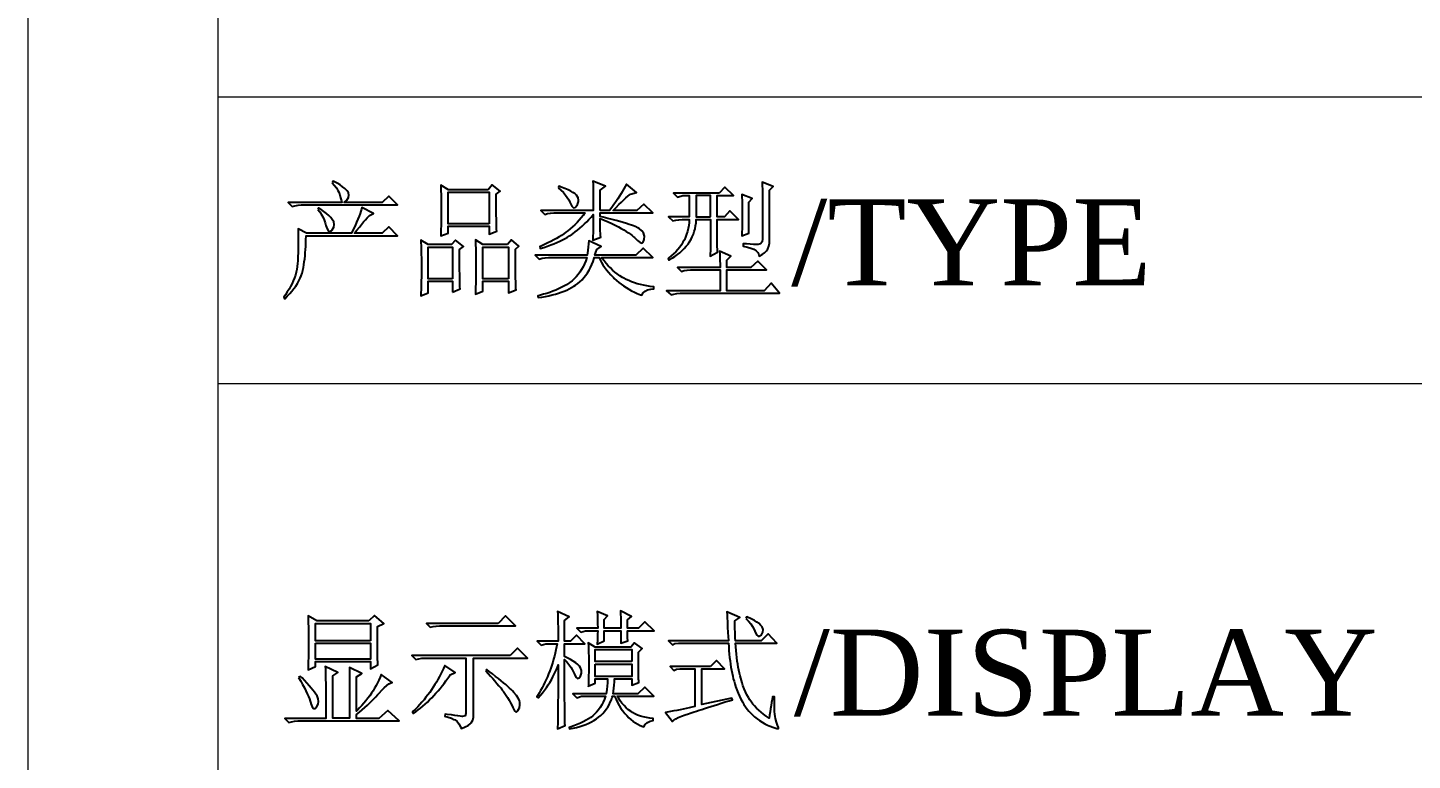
# Model space of a CAD drawing. Header units: millimetres. Extents: x 1653 to 3206, y -200 to 97.
# Drawn here: x 1653.4 to 1698.4, y -48.79 to -24.99 of the extents above; entities that cross this region are included whole.
import ezdxf

# ---------------------------------------------------------------- set-up
doc = ezdxf.new("R2010")
doc.units = ezdxf.units.MM
doc.header["$LTSCALE"] = 3
doc.styles.add('WMF-Times New Roman1', font='TIMES.TTF')

# ---------------------------------------------------------------- blocks, each defined once
blk = doc.blocks.new('XY')
at = {"lineweight": 20}
blk.add_lwpolyline([(0, 297), (0, 0), (205.21, 0), (205.21, 297)], close=True, dxfattribs=at)
at = {"color": 7, "lineweight": 20}
blk.add_lwpolyline([(6.177, 248.084), (6.177, 7.161), (200.583, 7.161), (200.583, 248.084)], close=True, dxfattribs=at)
for points in [[(6.177, 172.373), (200.583, 172.373)], [(6.177, 163.053), (200.583, 163.053)]]:
    blk.add_lwpolyline(points, dxfattribs=at)
at = {"color": 7}
for points in [[(9.898, 169.578), (9.971, 169.492), (10.032, 169.408), (10.081, 169.326), (10.107, 169.272), (10.142, 169.184), (10.17, 169.089), (10.195, 168.986), (10.204, 168.934), (8.466, 168.934), (8.595, 168.806), (8.687, 168.831), (8.786, 168.847), (8.891, 168.854), (12.023, 168.854), (11.733, 169.143), (11.523, 168.934), (10.284, 168.934), (10.369, 169.016), (10.421, 169.094), (10.44, 169.17), (10.425, 169.244), (10.378, 169.315), (10.373, 169.32), (10.306, 169.385), (10.232, 169.446), (10.15, 169.504), (10.062, 169.558), (9.966, 169.61), (9.931, 169.626)], [(14.968, 169.352), (13.68, 169.352), (13.423, 169.498), (13.427, 169.402), (13.431, 169.305), (13.433, 169.206), (13.436, 169.105), (13.437, 169.001), (13.439, 168.895), (13.439, 168.675), (13.438, 168.582), (13.437, 168.487), (13.436, 168.388), (13.433, 168.286), (13.432, 168.181), (13.429, 168.073), (13.426, 167.962), (13.423, 167.855), (13.664, 167.936), (13.664, 168.162), (15, 168.162), (15, 167.903), (15.241, 168), (15.239, 168.073), (15.237, 168.152), (15.234, 168.235), (15.232, 168.324), (15.231, 168.419), (15.229, 168.518), (15.228, 168.623), (15.227, 168.733), (15.226, 168.848), (15.225, 168.968), (15.225, 169.208), (15.354, 169.304), (15.097, 169.513)], [(15, 168.242), (13.664, 168.242), (13.664, 169.272), (15, 169.272)], [(18.605, 168.676), (18.605, 169.337), (18.782, 169.465), (18.363, 169.626), (18.374, 169.517), (18.379, 169.418), (18.38, 169.369), (18.38, 168.676), (16.674, 168.676), (16.802, 168.547), (16.895, 168.573), (16.995, 168.589), (17.1, 168.596), (18.106, 168.596), (18.047, 168.515), (17.985, 168.436), (17.921, 168.36), (17.853, 168.286), (17.781, 168.213), (17.708, 168.143), (17.63, 168.075), (17.559, 168.016), (17.494, 167.966), (17.425, 167.917), (17.351, 167.867), (17.271, 167.818), (17.186, 167.769), (17.096, 167.719), (17.002, 167.67), (16.902, 167.62), (16.797, 167.57), (16.687, 167.521), (16.641, 167.501), (16.658, 167.436), (16.776, 167.476), (16.889, 167.516), (16.997, 167.557), (17.1, 167.597), (17.198, 167.639), (17.291, 167.681), (17.379, 167.723), (17.462, 167.766), (17.54, 167.81), (17.613, 167.853), (17.681, 167.898), (17.712, 167.92), (17.791, 167.978), (17.869, 168.039), (17.945, 168.103), (18.02, 168.169), (18.095, 168.239), (18.166, 168.31), (18.237, 168.385), (18.307, 168.463), (18.376, 168.542), (18.38, 168.547), (18.38, 168.401), (18.379, 168.267), (18.377, 168.146), (18.376, 168.036), (18.374, 167.939), (18.371, 167.854), (18.369, 167.783), (18.364, 167.722), (18.363, 167.71), (18.621, 167.807), (18.616, 167.855), (18.613, 167.924), (18.609, 168.015), (18.607, 168.127), (18.606, 168.26), (18.605, 168.415), (18.605, 168.419), (18.739, 168.361), (18.865, 168.304), (18.983, 168.25), (19.092, 168.197), (19.195, 168.145), (19.289, 168.094), (19.376, 168.045), (19.454, 167.998), (19.524, 167.952), (19.587, 167.908), (19.643, 167.866), (19.69, 167.824), (19.715, 167.799), (19.823, 167.697), (19.907, 167.636), (19.967, 167.619), (20.004, 167.643), (20.006, 167.646), (20.036, 167.735), (20.041, 167.838), (20.037, 167.871), (20.012, 167.946), (19.956, 168.019), (19.868, 168.088), (19.828, 168.112), (19.792, 168.132), (19.746, 168.152), (19.689, 168.175), (19.622, 168.199), (19.544, 168.225), (19.455, 168.253), (19.356, 168.282), (19.246, 168.314), (19.126, 168.348), (18.996, 168.383), (18.854, 168.42), (18.703, 168.458), (18.605, 168.484), (18.605, 168.596), (20.311, 168.596), (20.022, 168.886), (19.796, 168.676), (19.024, 168.676), (19.121, 168.778), (19.212, 168.869), (19.295, 168.951), (19.371, 169.023), (19.44, 169.086), (19.502, 169.141), (19.556, 169.184), (19.587, 169.208), (19.78, 169.256), (19.458, 169.53), (19.42, 169.457), (19.379, 169.382), (19.335, 169.304), (19.286, 169.223), (19.232, 169.139), (19.175, 169.051), (19.115, 168.962), (19.05, 168.869), (18.982, 168.774), (18.911, 168.676)], [(17.237, 169.417), (17.328, 169.336), (17.409, 169.256), (17.479, 169.178), (17.537, 169.1), (17.585, 169.024), (17.622, 168.95), (17.632, 168.926), (17.686, 168.813), (17.741, 168.764), (17.796, 168.778), (17.809, 168.789), (17.868, 168.873), (17.9, 168.965), (17.905, 169.007), (17.892, 169.092), (17.838, 169.171), (17.776, 169.224), (17.719, 169.261), (17.648, 169.3), (17.56, 169.343), (17.458, 169.388), (17.34, 169.437), (17.27, 169.465)], [(22.468, 169.24), (20.987, 169.24), (21.116, 169.111), (21.293, 169.159), (21.502, 169.159), (21.502, 168.467), (20.827, 168.467), (20.971, 168.338), (21.065, 168.36), (21.163, 168.375), (21.267, 168.384), (21.358, 168.386), (21.502, 168.386), (21.495, 168.285), (21.483, 168.185), (21.465, 168.088), (21.443, 167.994), (21.414, 167.902), (21.38, 167.814), (21.341, 167.727), (21.296, 167.644), (21.247, 167.563), (21.191, 167.484), (21.13, 167.409), (21.065, 167.335), (20.993, 167.265), (20.916, 167.197), (20.834, 167.132), (20.81, 167.114), (20.842, 167.066), (20.939, 167.122), (21.03, 167.181), (21.115, 167.241), (21.195, 167.305), (21.269, 167.37), (21.338, 167.44), (21.401, 167.511), (21.459, 167.585), (21.511, 167.662), (21.557, 167.741), (21.598, 167.823), (21.633, 167.908), (21.663, 167.994), (21.688, 168.084), (21.706, 168.176), (21.719, 168.272), (21.727, 168.369), (21.728, 168.386), (22.194, 168.386), (22.194, 167.855), (22.193, 167.781), (22.192, 167.696), (22.191, 167.602), (22.188, 167.497), (22.185, 167.384), (22.18, 167.259), (22.178, 167.195), (22.419, 167.324), (22.414, 167.408), (22.409, 167.501), (22.406, 167.601), (22.404, 167.71), (22.403, 167.827), (22.403, 168.386), (23.095, 168.386), (22.822, 168.66), (22.645, 168.467), (22.403, 168.467), (22.403, 169.159), (22.934, 169.159), (22.661, 169.433)], [(23.213, 169.103), (23.217, 169.009), (23.22, 168.911), (23.222, 168.806), (23.224, 168.697), (23.224, 168.48), (23.223, 168.379), (23.221, 168.279), (23.219, 168.176), (23.216, 168.075), (23.213, 167.972), (23.208, 167.867), (23.208, 167.855), (23.433, 167.936), (23.433, 168.95), (23.546, 169.063), (23.208, 169.191)], [(23.874, 169.479), (23.879, 169.372), (23.881, 169.27), (23.884, 169.176), (23.884, 167.759), (23.866, 167.656), (23.814, 167.594), (23.74, 167.573), (23.67, 167.572), (23.584, 167.573), (23.48, 167.58), (23.36, 167.588), (23.256, 167.597), (23.256, 167.517), (23.389, 167.489), (23.501, 167.455), (23.595, 167.414), (23.669, 167.366), (23.723, 167.311), (23.758, 167.249), (23.771, 167.195), (23.864, 167.241), (23.942, 167.296), (24.005, 167.361), (24.053, 167.434), (24.086, 167.518), (24.105, 167.612), (24.11, 167.715), (24.11, 169.337), (24.222, 169.45), (23.868, 169.594)], [(10.849, 168.717), (10.83, 168.652), (10.804, 168.577), (10.772, 168.492), (10.733, 168.398), (10.689, 168.294), (10.639, 168.18), (10.582, 168.056), (10.526, 167.936), (9.061, 167.936), (8.788, 168.081), (8.791, 167.993), (8.792, 167.903), (8.794, 167.811), (8.794, 167.615), (8.792, 167.511), (8.791, 167.405), (8.788, 167.295), (8.784, 167.182), (8.781, 167.067), (8.779, 167.042), (8.773, 166.948), (8.763, 166.855), (8.746, 166.761), (8.725, 166.669), (8.699, 166.576), (8.668, 166.484), (8.632, 166.392), (8.591, 166.3), (8.545, 166.208), (8.494, 166.117), (8.438, 166.027), (8.378, 165.936), (8.321, 165.858), (8.353, 165.81), (8.437, 165.892), (8.515, 165.973), (8.587, 166.055), (8.651, 166.138), (8.711, 166.221), (8.764, 166.305), (8.812, 166.388), (8.853, 166.472), (8.888, 166.557), (8.916, 166.642), (8.938, 166.727), (8.94, 166.736), (8.959, 166.823), (8.975, 166.913), (8.989, 167.006), (9.002, 167.101), (9.014, 167.199), (9.023, 167.3), (9.031, 167.404), (9.037, 167.51), (9.042, 167.619), (9.044, 167.73), (9.045, 167.845), (9.045, 167.855), (12.023, 167.855), (11.733, 168.145), (11.523, 167.936), (10.622, 167.936), (10.702, 168.04), (10.778, 168.136), (10.849, 168.225), (10.914, 168.304), (10.975, 168.376), (11.032, 168.439), (11.085, 168.494), (11.105, 168.515), (11.234, 168.58), (10.863, 168.773)], [(9.431, 168.708), (9.49, 168.633), (9.543, 168.552), (9.589, 168.464), (9.631, 168.371), (9.666, 168.272), (9.689, 168.193), (9.729, 168.076), (9.775, 168.009), (9.827, 167.994), (9.883, 168.03), (9.898, 168.049), (9.947, 168.132), (9.962, 168.218), (9.944, 168.306), (9.898, 168.386), (9.848, 168.449), (9.785, 168.513), (9.713, 168.578), (9.629, 168.645), (9.533, 168.711), (9.463, 168.757)], [(22.194, 168.467), (22.194, 169.159), (21.728, 169.159), (21.728, 168.467)], [(13.809, 166.019), (14.05, 166.132), (14.048, 166.197), (14.046, 166.269), (14.043, 166.347), (14.042, 166.431), (14.04, 166.521), (14.039, 166.618), (14.037, 166.721), (14.036, 166.831), (14.035, 166.947), (14.035, 167.069), (14.035, 167.405), (14.163, 167.501), (13.906, 167.71), (13.776, 167.566), (13.02, 167.566), (12.779, 167.71), (12.782, 167.626), (12.786, 167.537), (12.789, 167.443), (12.79, 167.345), (12.792, 167.243), (12.794, 167.136), (12.795, 167.024), (12.795, 166.608), (12.793, 166.501), (12.792, 166.396), (12.79, 166.294), (12.788, 166.195), (12.786, 166.099), (12.782, 166.006), (12.78, 165.915), (12.779, 165.907), (13.02, 166.004), (13.02, 166.374), (13.809, 166.374)], [(13.809, 166.454), (13.02, 166.454), (13.02, 167.485), (13.809, 167.485)], [(15.596, 167.566), (14.791, 167.566), (14.549, 167.727), (14.553, 167.639), (14.556, 167.548), (14.559, 167.454), (14.56, 167.356), (14.562, 167.253), (14.564, 167.147), (14.565, 167.037), (14.566, 166.923), (14.566, 166.841), (14.565, 166.724), (14.565, 166.612), (14.564, 166.502), (14.562, 166.397), (14.56, 166.297), (14.558, 166.2), (14.555, 166.106), (14.552, 166.016), (14.549, 165.956), (14.791, 166.052), (14.791, 166.374), (15.628, 166.374), (15.628, 166.004), (15.87, 166.1), (15.867, 166.131), (15.864, 166.173), (15.863, 166.228), (15.861, 166.294), (15.859, 166.372), (15.857, 166.462), (15.856, 166.564), (15.856, 166.677), (15.855, 166.803), (15.854, 166.941), (15.854, 167.09), (15.853, 167.251), (15.853, 167.42), (15.966, 167.517), (15.724, 167.727)], [(15.628, 166.454), (14.791, 166.454), (14.791, 167.485), (15.628, 167.485)], [(18.227, 167.59), (18.218, 167.488), (18.208, 167.387), (18.195, 167.287), (18.187, 167.227), (16.497, 167.227), (16.626, 167.098), (16.718, 167.124), (16.817, 167.139), (16.923, 167.146), (18.171, 167.146), (18.135, 167.041), (18.095, 166.942), (18.05, 166.847), (18.001, 166.758), (17.948, 166.674), (17.891, 166.595), (17.829, 166.522), (17.763, 166.453), (17.693, 166.391), (17.619, 166.334), (17.583, 166.309), (17.506, 166.26), (17.424, 166.213), (17.34, 166.168), (17.253, 166.126), (17.163, 166.087), (17.068, 166.049), (16.972, 166.015), (16.871, 165.983), (16.768, 165.953), (16.662, 165.926), (16.577, 165.907), (16.593, 165.843), (16.713, 165.861), (16.829, 165.882), (16.94, 165.906), (17.046, 165.931), (17.149, 165.958), (17.248, 165.988), (17.342, 166.02), (17.432, 166.054), (17.518, 166.091), (17.599, 166.13), (17.677, 166.17), (17.751, 166.213), (17.801, 166.245), (17.876, 166.299), (17.948, 166.359), (18.015, 166.424), (18.079, 166.494), (18.138, 166.569), (18.193, 166.649), (18.244, 166.735), (18.291, 166.825), (18.334, 166.922), (18.372, 167.022), (18.407, 167.129), (18.412, 167.146), (18.573, 167.146), (18.607, 167.069), (18.649, 166.99), (18.696, 166.91), (18.75, 166.83), (18.811, 166.748), (18.88, 166.666), (18.954, 166.583), (19.035, 166.498), (19.064, 166.47), (19.134, 166.404), (19.209, 166.341), (19.286, 166.28), (19.365, 166.223), (19.449, 166.168), (19.535, 166.117), (19.624, 166.068), (19.717, 166.023), (19.812, 165.98), (19.911, 165.94), (19.957, 165.923), (20.001, 165.996), (20.063, 166.053), (20.145, 166.095), (20.246, 166.122), (20.344, 166.132), (20.344, 166.197), (20.23, 166.21), (20.12, 166.228), (20.013, 166.248), (19.91, 166.271), (19.812, 166.297), (19.717, 166.327), (19.625, 166.36), (19.538, 166.396), (19.454, 166.434), (19.374, 166.477), (19.329, 166.502), (19.244, 166.557), (19.162, 166.614), (19.083, 166.675), (19.008, 166.74), (18.935, 166.808), (18.865, 166.88), (18.797, 166.956), (18.733, 167.035), (18.672, 167.119), (18.654, 167.146), (20.311, 167.146), (20.006, 167.453), (19.764, 167.227), (18.428, 167.227), (18.463, 167.319), (18.493, 167.405), (18.637, 167.501), (18.235, 167.694)], [(22.489, 167.247), (22.493, 167.141), (22.497, 167.039), (22.499, 166.941), (22.5, 166.845), (22.5, 166.824), (21.116, 166.824), (21.245, 166.696), (21.338, 166.721), (21.436, 166.737), (21.541, 166.744), (22.5, 166.744), (22.5, 166.068), (20.762, 166.068), (20.907, 165.939), (21.001, 165.961), (21.1, 165.977), (21.202, 165.985), (21.293, 165.987), (24.432, 165.987), (24.158, 166.309), (23.932, 166.068), (22.725, 166.068), (22.725, 166.744), (24.013, 166.744), (23.723, 167.034), (23.498, 166.824), (22.725, 166.824), (22.725, 167.066), (22.854, 167.195), (22.484, 167.356)], [(11.089, 155.34), (9.4, 155.34), (9.11, 155.501), (9.113, 155.427), (9.116, 155.346), (9.119, 155.258), (9.121, 155.163), (9.123, 155.059), (9.124, 154.949), (9.125, 154.832), (9.126, 154.707), (9.126, 154.483), (9.125, 154.36), (9.124, 154.245), (9.122, 154.136), (9.12, 154.036), (9.118, 153.944), (9.115, 153.86), (9.112, 153.784), (9.11, 153.746), (9.351, 153.859), (9.351, 154.02), (11.137, 154.02), (11.137, 153.778), (11.379, 153.907), (11.376, 153.956), (11.374, 154.014), (11.372, 154.082), (11.37, 154.159), (11.368, 154.245), (11.367, 154.341), (11.366, 154.445), (11.365, 154.56), (11.364, 154.683), (11.363, 154.815), (11.363, 155.163), (11.572, 155.26), (11.266, 155.517)], [(11.137, 154.696), (9.351, 154.696), (9.351, 155.26), (11.137, 155.26)], [(15.289, 155.26), (12.956, 155.26), (13.085, 155.131), (13.178, 155.156), (13.277, 155.172), (13.382, 155.179), (15.853, 155.179), (15.531, 155.501)], [(17.224, 155.59), (17.227, 155.523), (17.229, 155.445), (17.232, 155.357), (17.234, 155.258), (17.235, 155.148), (17.236, 155.028), (17.236, 154.896), (17.237, 154.755), (17.237, 154.679), (16.561, 154.679), (16.69, 154.551), (16.835, 154.599), (17.205, 154.599), (17.186, 154.497), (17.166, 154.395), (17.144, 154.294), (17.119, 154.194), (17.093, 154.096), (17.064, 153.998), (17.033, 153.902), (17.001, 153.806), (16.966, 153.712), (16.93, 153.618), (16.892, 153.525), (16.85, 153.434), (16.808, 153.344), (16.764, 153.255), (16.717, 153.167), (16.668, 153.08), (16.619, 152.993), (16.566, 152.908), (16.545, 152.876), (16.593, 152.845), (16.664, 152.925), (16.732, 153.007), (16.797, 153.09), (16.857, 153.174), (16.915, 153.258), (16.969, 153.343), (17.021, 153.429), (17.068, 153.517), (17.113, 153.604), (17.153, 153.692), (17.191, 153.783), (17.225, 153.873), (17.237, 153.907), (17.237, 153.482), (17.236, 153.35), (17.236, 153.223), (17.235, 153.099), (17.235, 152.98), (17.235, 152.866), (17.234, 152.757), (17.234, 152.652), (17.233, 152.551), (17.232, 152.456), (17.23, 152.364), (17.229, 152.278), (17.228, 152.195), (17.228, 152.117), (17.226, 152.045), (17.225, 151.977), (17.223, 151.913), (17.221, 151.853), (17.221, 151.83), (17.462, 151.942), (17.461, 151.99), (17.459, 152.042), (17.459, 152.1), (17.457, 152.164), (17.456, 152.233), (17.454, 152.307), (17.453, 152.387), (17.452, 152.472), (17.452, 152.563), (17.451, 152.659), (17.45, 152.761), (17.449, 152.867), (17.449, 152.98), (17.448, 153.098), (17.448, 153.222), (17.447, 153.35), (17.447, 153.485), (17.446, 153.625), (17.446, 154.084), (17.522, 154.005), (17.588, 153.923), (17.648, 153.841), (17.698, 153.757), (17.742, 153.671), (17.768, 153.609), (17.819, 153.508), (17.87, 153.467), (17.921, 153.487), (17.962, 153.545), (17.997, 153.641), (18, 153.732), (17.97, 153.817), (17.929, 153.874), (17.877, 153.926), (17.811, 153.979), (17.731, 154.032), (17.637, 154.086), (17.529, 154.141), (17.446, 154.181), (17.446, 154.599), (18.106, 154.599), (17.832, 154.873), (17.64, 154.679), (17.446, 154.679), (17.446, 155.356), (17.592, 155.469), (17.221, 155.646)], [(19.27, 155.558), (19.274, 155.455), (19.278, 155.353), (19.279, 155.252), (19.281, 155.152), (19.281, 155.099), (18.733, 155.099), (18.733, 155.388), (18.846, 155.501), (18.509, 155.646), (18.514, 155.53), (18.518, 155.42), (18.522, 155.317), (18.523, 155.22), (18.524, 155.131), (18.524, 155.099), (17.849, 155.099), (17.977, 154.97), (18.123, 155.018), (18.524, 155.018), (18.523, 154.908), (18.521, 154.803), (18.516, 154.703), (18.51, 154.609), (18.509, 154.583), (18.733, 154.696), (18.733, 155.018), (19.281, 155.018), (19.281, 154.616), (19.506, 154.696), (19.498, 154.784), (19.492, 154.884), (19.49, 154.997), (19.49, 155.018), (20.359, 155.018), (20.054, 155.308), (19.845, 155.099), (19.49, 155.099), (19.49, 155.373), (19.619, 155.485), (19.265, 155.662)], [(22.729, 155.528), (22.742, 155.224), (22.747, 155.121), (22.766, 154.817), (22.773, 154.715), (22.773, 154.696), (20.827, 154.696), (20.955, 154.567), (21.034, 154.603), (21.145, 154.616), (22.773, 154.616), (22.781, 154.494), (22.79, 154.376), (22.801, 154.261), (22.812, 154.149), (22.825, 154.041), (22.839, 153.936), (22.855, 153.834), (22.872, 153.736), (22.891, 153.641), (22.911, 153.549), (22.932, 153.461), (22.955, 153.376), (22.978, 153.294), (23.004, 153.216), (23.007, 153.207), (23.046, 153.097), (23.088, 152.992), (23.132, 152.892), (23.179, 152.797), (23.227, 152.708), (23.277, 152.625), (23.33, 152.546), (23.384, 152.473), (23.441, 152.405), (23.473, 152.369), (23.548, 152.294), (23.625, 152.224), (23.705, 152.159), (23.785, 152.1), (23.869, 152.046), (23.954, 151.997), (24.042, 151.953), (24.101, 151.927), (24.245, 151.871), (24.343, 151.843), (24.396, 151.843), (24.402, 151.872), (24.399, 151.879), (24.367, 151.953), (24.335, 152.049), (24.303, 152.166), (24.302, 152.168), (24.29, 152.229), (24.28, 152.305), (24.273, 152.392), (24.268, 152.494), (24.266, 152.608), (24.267, 152.735), (24.271, 152.876), (24.206, 152.876), (24.192, 152.782), (24.176, 152.685), (24.161, 152.587), (24.145, 152.487), (24.127, 152.383), (24.11, 152.279), (24.093, 152.184), (24.002, 152.246), (23.915, 152.309), (23.834, 152.374), (23.758, 152.44), (23.687, 152.508), (23.621, 152.576), (23.571, 152.635), (23.519, 152.701), (23.469, 152.774), (23.421, 152.854), (23.375, 152.941), (23.33, 153.035), (23.287, 153.136), (23.245, 153.244), (23.216, 153.328), (23.193, 153.399), (23.171, 153.476), (23.15, 153.558), (23.13, 153.644), (23.111, 153.734), (23.093, 153.831), (23.076, 153.93), (23.06, 154.035), (23.046, 154.145), (23.032, 154.259), (23.019, 154.378), (23.008, 154.501), (22.999, 154.616), (24.351, 154.616), (24.062, 154.921), (23.836, 154.696), (22.999, 154.696), (22.994, 154.784), (22.99, 154.878), (22.987, 154.977), (22.985, 155.08), (22.983, 155.189), (22.983, 155.302), (22.983, 155.34), (23.144, 155.453), (22.725, 155.63)], [(23.337, 155.421), (23.424, 155.329), (23.497, 155.242), (23.556, 155.161), (23.6, 155.084), (23.631, 155.011), (23.634, 155.002), (23.684, 154.889), (23.743, 154.841), (23.771, 154.84), (23.845, 154.884), (23.892, 154.97), (23.901, 155.056), (23.866, 155.143), (23.82, 155.203), (23.768, 155.251), (23.7, 155.3), (23.615, 155.351), (23.514, 155.403), (23.396, 155.457), (23.369, 155.469)], [(9.351, 154.616), (11.137, 154.616), (11.137, 154.1), (9.351, 154.1)], [(15.676, 154.213), (12.489, 154.213), (12.618, 154.084), (12.711, 154.109), (12.81, 154.126), (12.915, 154.132), (12.94, 154.133), (14.244, 154.133), (14.244, 152.329), (14.215, 152.251), (14.128, 152.231), (14.115, 152.232), (14.057, 152.24), (13.981, 152.25), (13.885, 152.264), (13.769, 152.282), (13.633, 152.303), (13.567, 152.313), (13.552, 152.249), (13.669, 152.213), (13.769, 152.176), (13.851, 152.14), (13.889, 152.12), (13.952, 152.071), (14.014, 151.998), (14.071, 151.902), (14.098, 151.846), (14.218, 151.892), (14.313, 151.939), (14.382, 151.99), (14.413, 152.023), (14.462, 152.112), (14.484, 152.207), (14.485, 152.232), (14.485, 154.133), (16.24, 154.133), (15.918, 154.455)], [(17.858, 151.976), (17.746, 151.933), (17.627, 151.891), (17.592, 151.879), (17.607, 151.83), (17.724, 151.851), (17.835, 151.877), (17.942, 151.907), (18.043, 151.939), (18.14, 151.976), (18.232, 152.015), (18.32, 152.059), (18.403, 152.106), (18.481, 152.157), (18.554, 152.212), (18.622, 152.27), (18.686, 152.332), (18.745, 152.397), (18.799, 152.467), (18.849, 152.539), (18.894, 152.615), (18.934, 152.695), (18.969, 152.779), (18.999, 152.866), (19.007, 152.893), (19.072, 152.893), (19.12, 152.786), (19.171, 152.684), (19.225, 152.588), (19.281, 152.498), (19.34, 152.414), (19.402, 152.334), (19.466, 152.262), (19.533, 152.194), (19.602, 152.131), (19.675, 152.075), (19.749, 152.025), (19.827, 151.979), (19.907, 151.94), (19.99, 151.906), (20.022, 151.894), (20.071, 151.974), (20.139, 152.036), (20.225, 152.079), (20.327, 152.103), (20.327, 152.168), (20.215, 152.18), (20.108, 152.196), (20.006, 152.219), (19.91, 152.247), (19.819, 152.281), (19.734, 152.32), (19.653, 152.366), (19.611, 152.393), (19.53, 152.453), (19.454, 152.517), (19.382, 152.586), (19.314, 152.661), (19.252, 152.74), (19.195, 152.824), (19.153, 152.893), (20.344, 152.893), (20.054, 153.182), (19.828, 152.973), (19.024, 152.973), (19.036, 153.058), (19.048, 153.152), (19.058, 153.254), (19.066, 153.364), (19.072, 153.456), (19.635, 153.456), (19.635, 153.247), (19.861, 153.343), (19.857, 153.387), (19.854, 153.444), (19.852, 153.514), (19.85, 153.598), (19.848, 153.695), (19.847, 153.806), (19.846, 153.93), (19.845, 154.068), (19.845, 154.326), (19.973, 154.438), (19.715, 154.631), (19.603, 154.487), (18.444, 154.487), (18.219, 154.631), (18.223, 154.516), (18.227, 154.405), (18.23, 154.299), (18.232, 154.197), (18.234, 154.101), (18.235, 154.009), (18.235, 153.855), (18.234, 153.765), (18.232, 153.669), (18.229, 153.568), (18.227, 153.461), (18.223, 153.348), (18.22, 153.23), (18.219, 153.215), (18.444, 153.311), (18.444, 153.456), (18.846, 153.456), (18.839, 153.328), (18.831, 153.215), (18.82, 153.115), (18.809, 153.03), (18.798, 152.973), (17.72, 152.973), (17.849, 152.845), (17.993, 152.893), (18.782, 152.893), (18.747, 152.793), (18.705, 152.698), (18.659, 152.608), (18.607, 152.524), (18.549, 152.445), (18.485, 152.37), (18.42, 152.305), (18.362, 152.255), (18.298, 152.206), (18.225, 152.159), (18.145, 152.111), (18.056, 152.065), (17.961, 152.02)], [(19.635, 154.02), (18.444, 154.02), (18.444, 154.406), (19.635, 154.406)], [(13.512, 153.798), (13.47, 153.707), (13.426, 153.617), (13.381, 153.528), (13.334, 153.44), (13.284, 153.353), (13.232, 153.268), (13.179, 153.183), (13.123, 153.1), (13.065, 153.018), (13.006, 152.937), (12.943, 152.857), (12.88, 152.778), (12.814, 152.701), (12.747, 152.625), (12.677, 152.55), (12.605, 152.475), (12.531, 152.403), (12.505, 152.377), (12.537, 152.329), (12.615, 152.386), (12.692, 152.446), (12.768, 152.506), (12.844, 152.569), (12.917, 152.635), (12.99, 152.701), (13.062, 152.77), (13.132, 152.841), (13.201, 152.914), (13.269, 152.989), (13.336, 153.065), (13.403, 153.144), (13.468, 153.225), (13.531, 153.307), (13.594, 153.392), (13.656, 153.479), (13.717, 153.567), (13.728, 153.585), (13.889, 153.665), (13.552, 153.891)], [(18.444, 153.939), (19.635, 153.939), (19.635, 153.537), (18.444, 153.537)], [(22.194, 153.859), (20.875, 153.859), (21.003, 153.73), (21.083, 153.766), (21.193, 153.778), (21.679, 153.778), (21.679, 152.554), (21.587, 152.534), (21.493, 152.514), (21.397, 152.494), (21.3, 152.474), (21.201, 152.453), (21.1, 152.432), (20.997, 152.412), (20.892, 152.392), (20.786, 152.372), (20.729, 152.362), (20.955, 152.071), (20.998, 152.111), (21.061, 152.153), (21.144, 152.196), (21.247, 152.241), (21.368, 152.286), (21.47, 152.321), (21.529, 152.341), (21.594, 152.362), (21.664, 152.384), (21.74, 152.409), (21.821, 152.435), (21.907, 152.462), (22, 152.492), (22.097, 152.523), (22.2, 152.556), (22.308, 152.591), (22.422, 152.627), (22.542, 152.665), (22.666, 152.705), (22.796, 152.746), (22.902, 152.78), (22.87, 152.828), (21.905, 152.619), (21.905, 153.778), (22.645, 153.778), (22.388, 154.052)], [(9.674, 153.8), (9.676, 153.735), (9.678, 153.665), (9.68, 153.59), (9.681, 153.509), (9.682, 153.423), (9.684, 153.331), (9.685, 153.233), (9.686, 153.131), (9.687, 153.022), (9.687, 152.908), (9.687, 152.789), (9.688, 152.664), (9.688, 152.398), (9.689, 152.257), (9.689, 152.168), (8.353, 152.168), (8.482, 152.04), (8.574, 152.064), (8.673, 152.081), (8.779, 152.087), (8.804, 152.088), (12.071, 152.088), (11.701, 152.425), (11.411, 152.168), (10.687, 152.168), (10.687, 152.297), (10.781, 152.376), (10.872, 152.454), (10.957, 152.53), (11.038, 152.603), (11.114, 152.674), (11.185, 152.742), (11.252, 152.809), (11.313, 152.873), (11.37, 152.934), (11.419, 152.989), (11.507, 153.086), (11.589, 153.168), (11.668, 153.237), (11.74, 153.29), (11.809, 153.328), (11.845, 153.343), (11.492, 153.601), (11.454, 153.51), (11.414, 153.419), (11.371, 153.33), (11.325, 153.243), (11.276, 153.157), (11.226, 153.071), (11.171, 152.987), (11.115, 152.905), (11.054, 152.824), (10.992, 152.743), (10.926, 152.664), (10.858, 152.587), (10.787, 152.51), (10.713, 152.435), (10.687, 152.41), (10.687, 153.52), (10.863, 153.633), (10.462, 153.826), (10.462, 152.184), (9.914, 152.184), (9.914, 153.552), (10.075, 153.665), (9.673, 153.859)], [(8.804, 153.504), (8.873, 153.384), (8.936, 153.27), (8.993, 153.163), (9.043, 153.063), (9.087, 152.971), (9.126, 152.886), (9.157, 152.807), (9.183, 152.735), (9.201, 152.67), (9.206, 152.651), (9.242, 152.542), (9.287, 152.49), (9.339, 152.495), (9.4, 152.554), (9.442, 152.635), (9.456, 152.719), (9.443, 152.808), (9.403, 152.901), (9.367, 152.957), (9.321, 153.019), (9.269, 153.086), (9.211, 153.157), (9.146, 153.233), (9.075, 153.314), (8.998, 153.398), (8.915, 153.488), (8.868, 153.537)], [(14.888, 153.713), (14.967, 153.629), (15.043, 153.546), (15.116, 153.466), (15.185, 153.387), (15.251, 153.31), (15.313, 153.235), (15.371, 153.162), (15.425, 153.09), (15.459, 153.046), (15.527, 152.948), (15.589, 152.854), (15.644, 152.765), (15.692, 152.68), (15.732, 152.599), (15.764, 152.523), (15.819, 152.417), (15.871, 152.379), (15.923, 152.41), (15.933, 152.425), (15.979, 152.519), (15.999, 152.614), (15.998, 152.691), (15.981, 152.757), (15.942, 152.833), (15.883, 152.918), (15.802, 153.013), (15.757, 153.062), (15.711, 153.107), (15.659, 153.157), (15.601, 153.21), (15.535, 153.268), (15.463, 153.329), (15.384, 153.395), (15.299, 153.465), (15.207, 153.538), (15.108, 153.616), (15.002, 153.699), (14.919, 153.762)]]:
    blk.add_lwpolyline(points, close=True, dxfattribs=at)
at = {"color": 7, "lineweight": 20, "style": 'WMF-Times New Roman1'}
for s, height, p in [('/TYPE', 2.7918, (24.812, 166.244)), ('/DISPLAY   MODE', 2.79183, (24.897, 152.264))]:
    blk.add_text(s, height=height, dxfattribs=at).set_placement(p)

msp = doc.modelspace()

# ---------------------------------------------------------------- block references
msp.add_blockref('XY', (1653.404, -199.603))

doc.saveas('drawing.dxf')
